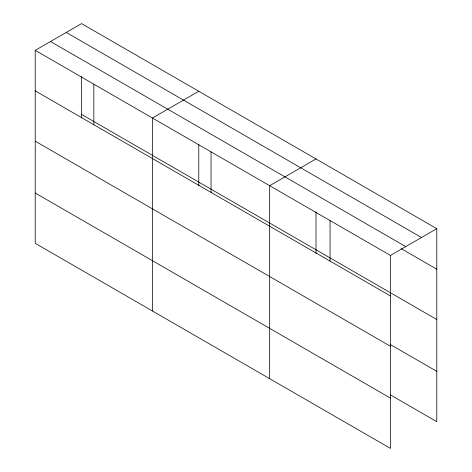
<?xml version="1.0" encoding="UTF-8"?>
<svg xmlns="http://www.w3.org/2000/svg" width="472" height="472" viewBox="0 0 472 472"><rect width="100%" height="100%" fill="white"/><g stroke="black" fill="none" stroke-linecap="round" stroke-linejoin="round"><path stroke-width="0.71" d="M198.783 144.196L198.783 185.756M316.004 211.869L316.004 253.434M390.438 346.265L390.438 255.435L35.223 50.351L35.223 243.322L390.438 448.4L390.438 346.265L35.223 141.181M390.373 394.857L436.777 421.649L436.777 228.678L81.562 23.6L35.223 50.351M198.783 91.279L152.444 118.029L152.444 310.995M316.004 158.952L269.665 185.702L269.665 378.674M390.438 255.435L436.777 228.678M66.275 32.426L421.484 237.51M50.516 41.524L405.725 246.602M401.176 248.655L436.777 269.205M81.562 114.43L436.777 319.509M35.223 90.878L390.438 295.956M390.373 344.554L436.777 371.34M35.223 193.013L390.438 398.097M330.052 220.572L330.052 261.093M211.055 151.866L211.055 192.393M93.834 84.193L93.834 124.714M81.562 76.517L81.562 118.083"/></g></svg>
